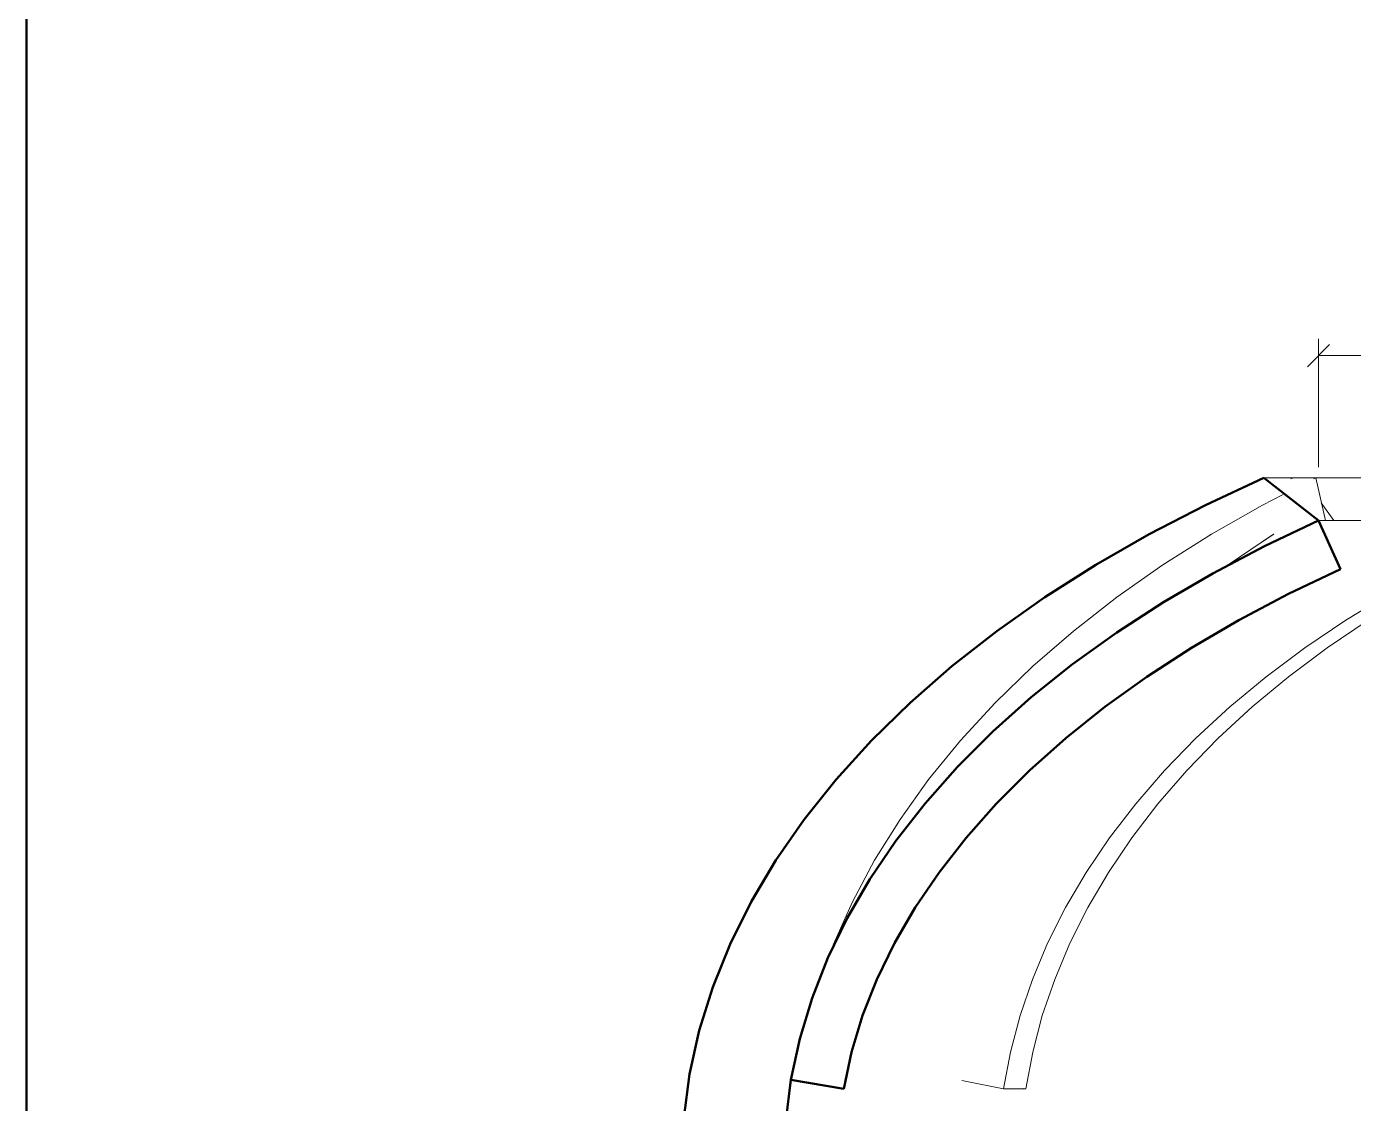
# Model space of a CAD drawing. Header units: metres. Extents: x 10 to 831, y 10 to 584.
# Drawn here: x 10 to 129.1, y 325.3 to 421.9 of the extents above; entities that cross this region are included whole.
import ezdxf

# ---------------------------------------------------------------- set-up
doc = ezdxf.new("R2010")
doc.units = ezdxf.units.M
for name, color, linetype, lineweight in [('CUT', 7, 'Continuous', 50), ('DIM', 1, 'Continuous', 13), ('FRAME', 7, 'Continuous', 50), ('VIS', 8, 'Continuous', 13)]:
    doc.layers.add(name, color=color, linetype=linetype, lineweight=lineweight)

msp = doc.modelspace()

# ---------------------------------------------------------------- linework, layer by layer
at = {"layer": 'CUT'}
for p, q in [((121.09, 381.44), (115.8396, 378.9856)), ((126, 377.6), (121.09, 381.44)), ((115.8396, 378.9856), (110.804, 376.3748)), ((126, 377.6), (121.152, 375.2992)), ((121.152, 375.2992), (126, 377.6)), ((127.9696, 373.2228), (126, 377.6)), ((110.804, 376.3748), (105.9972, 373.6144)), ((121.152, 375.2992), (116.508, 372.8512)), ((116.508, 372.8512), (121.152, 375.2992)), ((105.9972, 373.6144), (101.4332, 370.7116)), ((123.2996, 371.0064), (127.9696, 373.2228)), ((116.508, 372.8512), (112.0804, 370.2636)), ((112.0804, 370.2636), (116.508, 372.8512)), ((101.4332, 370.7116), (97.1248, 367.6744)), ((118.8376, 368.6544), (123.2996, 371.0064)), ((112.0804, 370.2636), (107.8808, 367.5424)), ((107.8808, 367.5424), (112.0804, 370.2636)), ((114.596, 366.1756), (118.8376, 368.6544)), ((97.1248, 367.6744), (93.084, 364.5108)), ((107.8808, 367.5424), (103.92, 364.6948)), ((103.92, 364.6948), (107.8808, 367.5424)), ((110.5864, 363.5776), (114.596, 366.1756)), ((103.92, 364.6948), (100.2092, 361.7288)), ((100.2092, 361.7288), (103.92, 364.6948)), ((93.084, 364.5108), (89.3228, 361.2288)), ((106.8192, 360.8692), (110.5864, 363.5776)), ((89.3228, 361.2288), (85.8516, 357.8376)), ((100.2092, 361.7288), (96.7576, 358.652)), ((96.7576, 358.652), (100.2092, 361.7288)), ((103.304, 358.06), (106.8192, 360.8692)), ((96.7576, 358.652), (93.5744, 355.4728)), ((93.5744, 355.4728), (96.7576, 358.652)), ((85.8516, 357.8376), (82.6808, 354.346)), ((100.0504, 355.16), (103.304, 358.06)), ((93.5744, 355.4728), (90.6688, 352.1992)), ((90.6688, 352.1992), (93.5744, 355.4728)), ((97.0656, 352.1784), (100.0504, 355.16)), ((82.6808, 354.346), (79.8184, 350.7632)), ((90.6688, 352.1992), (88.0476, 348.8404)), ((88.0476, 348.8404), (90.6688, 352.1992)), ((94.3564, 349.1264), (97.0656, 352.1784)), ((79.8184, 350.7632), (77.2736, 347.0988)), ((91.9272, 346.014), (94.3564, 349.1264)), ((88.0476, 348.8404), (85.7184, 345.4052)), ((85.7184, 345.4052), (88.0476, 348.8404)), ((77.2736, 347.0988), (75.0532, 343.3624)), ((89.7824, 342.8508), (91.9272, 346.014)), ((85.7184, 345.4052), (83.6872, 341.9024)), ((83.6872, 341.9024), (85.7184, 345.4052)), ((75.0532, 343.3624), (73.1636, 339.5644)), ((87.9244, 339.6472), (89.7824, 342.8508)), ((83.6872, 341.9024), (81.9588, 338.3416)), ((81.9588, 338.3416), (83.6872, 341.9024)), ((73.1636, 339.5644), (71.6104, 335.714)), ((86.354, 336.412), (87.9244, 339.6472)), ((81.9588, 338.3416), (80.5388, 334.732)), ((80.5388, 334.732), (81.9588, 338.3416)), ((85.0716, 333.1528), (86.354, 336.412)), ((71.6104, 335.714), (70.3972, 331.822)), ((80.5388, 334.732), (79.4304, 331.0832)), ((79.4304, 331.0832), (80.5388, 334.732)), ((84.0764, 329.8768), (85.0716, 333.1528)), ((70.3972, 331.822), (69.5284, 327.8988)), ((79.4304, 331.0832), (78.6364, 327.4052)), ((78.6364, 327.4052), (79.4304, 331.0832)), ((83.3668, 326.59), (84.0764, 329.8768)), ((69.5284, 327.8988), (69.0064, 323.9548)), ((78.1592, 323.7076), (78.6364, 327.4052)), ((78.6364, 327.4052), (83.3668, 326.59))]:
    msp.add_line(p, q, dxfattribs=at)
at = {"layer": 'DIM'}
for p, q in [((125, 391.4), (127, 393.4)), ((126, 382.4), (126, 393.9)), ((126, 392.4), (270, 392.4))]:
    msp.add_line(p, q, dxfattribs=at)
at = {"layer": 'FRAME'}
msp.add_lwpolyline([(10, 10), (831, 10), (831, 584), (10, 584), (10, 10)], close=True, dxfattribs=at)
at = {"layer": 'VIS'}
for p, q in [((121.09, 381.44), (115.8396, 378.9856)), ((123.2804, 381.44), (121.09, 381.44)), ((126, 377.6), (121.09, 381.44)), ((125.7732, 381.44), (123.2804, 381.44)), ((123.7104, 381.44), (123.5296, 381.3524)), ((123.7104, 381.44), (124.5588, 381.44)), ((124.5588, 381.44), (125.6332, 381.44)), ((127.094, 381.44), (124.6216, 381.44)), ((125.7732, 381.44), (125.5888, 381.3456)), ((126.616, 377.6), (125.7732, 381.44)), ((130.6956, 381.44), (127.094, 381.44)), ((115.8396, 378.9856), (110.804, 376.3748)), ((120.9812, 378.9856), (116.3972, 376.3748)), ((122.8244, 379.9296), (120.9812, 378.9856)), ((127.3836, 377.6), (126.228, 379.1708)), ((126, 377.6), (121.152, 375.2992)), ((121.152, 375.2992), (126, 377.6)), ((124.1356, 376.7152), (123.576, 376.4496)), ((125.254, 377.246), (124.6948, 376.9804)), ((126, 377.6), (126, 377.6)), ((127.9696, 373.2228), (126, 377.6)), ((126, 377.6), (126.154, 377.6)), ((126.154, 377.6), (126.616, 377.6)), ((126.164, 377.2352), (127.9696, 373.2228)), ((126.616, 377.6), (127.3836, 377.6)), ((127.3836, 377.6), (128.4532, 377.6)), ((128.4532, 377.6), (129.8212, 377.6)), ((110.804, 376.3748), (105.9972, 373.6144)), ((116.3972, 376.3748), (112.032, 373.6144)), ((121.152, 375.2992), (116.508, 372.8512)), ((116.508, 372.8512), (121.152, 375.2992)), ((121.9584, 376.3748), (117.8904, 373.6144)), ((121.9888, 376.3748), (119.9236, 374.9948)), ((121.5252, 375.476), (121.3384, 375.3876)), ((121.9584, 376.3748), (121.9888, 376.3748)), ((122.6436, 376.0072), (122.4572, 375.9184)), ((119.0088, 374.1692), (118.83, 374.0752)), ((120.0804, 374.7344), (119.902, 374.64)), ((120.7948, 375.1108), (120.6164, 375.0168)), ((105.9972, 373.6144), (101.4332, 370.7116)), ((112.032, 373.6144), (107.896, 370.7116)), ((117.2228, 373.228), (117.044, 373.134)), ((117.8904, 373.6144), (117.73, 373.4936)), ((118.2944, 373.7928), (117.7584, 373.5104)), ((127.9696, 373.2228), (123.2996, 371.0064)), ((127.9696, 373.2228), (123.2996, 371.0064)), ((127.9696, 373.2228), (127.9696, 373.2228)), ((116.508, 372.8512), (112.0804, 370.2636)), ((112.0804, 370.2636), (116.508, 372.8512)), ((115.4012, 372.2044), (114.8476, 371.8808)), ((101.4332, 370.7116), (97.1248, 367.6744)), ((107.896, 370.7116), (104, 367.6744)), ((114.2944, 371.5576), (113.7408, 371.234)), ((123.2996, 371.0064), (118.8376, 368.6544)), ((123.2996, 371.0064), (118.8376, 368.6544)), ((132.3076, 371.0064), (128.4436, 368.6544)), ((112.0804, 370.2636), (107.8808, 367.5424)), ((107.8808, 367.5424), (112.0804, 370.2636)), ((111.0304, 369.5832), (110.8556, 369.4696)), ((111.7304, 370.0368), (111.5556, 369.9232)), ((112.4496, 370.4792), (112.2648, 370.3712)), ((109.2804, 368.4492), (109.1056, 368.336)), ((110.3304, 369.1296), (110.1556, 369.0164)), ((118.8376, 368.6544), (114.596, 366.1756)), ((118.8376, 368.6544), (114.596, 366.1756)), ((128.4436, 368.6544), (124.77, 366.1756)), ((130.4436, 368.6544), (126.77, 366.1756)), ((97.1248, 367.6744), (93.084, 364.5108)), ((104, 367.6744), (100.3532, 364.5108)), ((107.8808, 367.5424), (103.92, 364.6948)), ((103.92, 364.6948), (107.8808, 367.5424)), ((107.5508, 367.3048), (107.3856, 367.1864)), ((108.5808, 367.9956), (108.4056, 367.8824)), ((106.5604, 366.5932), (106.0652, 366.2372)), ((114.596, 366.1756), (110.5864, 363.5776)), ((114.596, 366.1756), (110.5864, 363.5776)), ((124.77, 366.1756), (121.2976, 363.5776)), ((126.77, 366.1756), (123.2976, 363.5776)), ((103.92, 364.6948), (100.2092, 361.7288)), ((100.2092, 361.7288), (103.92, 364.6948)), ((104.91, 365.4068), (104.4152, 365.0508)), ((93.084, 364.5108), (89.3228, 361.2288)), ((100.3532, 364.5108), (96.9644, 361.2288)), ((103.2452, 364.1556), (102.7392, 363.7512)), ((110.5864, 363.5776), (106.8192, 360.8692)), ((110.5864, 363.5776), (106.8192, 360.8692)), ((121.2976, 363.5776), (118.0348, 360.8692)), ((123.2976, 363.5776), (120.0348, 360.8692)), ((101.896, 363.0768), (101.3896, 362.6724)), ((89.3228, 361.2288), (85.8516, 357.8376)), ((96.9644, 361.2288), (93.842, 357.8376)), ((100.2092, 361.7288), (96.7576, 358.652)), ((96.7576, 358.652), (100.2092, 361.7288)), ((99.5816, 361.1692), (99.4244, 361.0296)), ((100.5464, 361.9984), (100.3776, 361.8636)), ((98.3264, 360.0504), (98.1696, 359.9108)), ((98.954, 360.61), (98.7972, 360.47)), ((106.8192, 360.8692), (103.304, 358.06)), ((106.8192, 360.8692), (103.304, 358.06)), ((118.0348, 360.8692), (114.9912, 358.06)), ((120.0348, 360.8692), (116.9912, 358.06)), ((96.7576, 358.652), (93.5744, 355.4728)), ((93.5744, 355.4728), (96.7576, 358.652)), ((97.0712, 358.9316), (96.9144, 358.792)), ((97.6988, 359.4912), (97.542, 359.3512)), ((85.8516, 357.8376), (82.6808, 354.346)), ((93.842, 357.8376), (90.9936, 354.346)), ((96.468, 358.3632), (96.3236, 358.2184)), ((103.304, 358.06), (100.0504, 355.16)), ((103.304, 358.06), (100.0504, 355.16)), ((114.9912, 358.06), (112.1732, 355.16)), ((116.9912, 358.06), (114.1732, 355.16)), ((94.732, 356.6288), (94.0088, 355.9064)), ((95.3108, 357.2068), (95.166, 357.0624)), ((93.5744, 355.4728), (90.6688, 352.1992)), ((90.6688, 352.1992), (93.5744, 355.4728)), ((93.284, 355.1456), (91.9764, 353.6724)), ((100.0504, 355.16), (97.0656, 352.1784)), ((100.0504, 355.16), (97.0656, 352.1784)), ((112.1732, 355.16), (109.5884, 352.1784)), ((114.1732, 355.16), (111.5884, 352.1784)), ((82.6808, 354.346), (79.8184, 350.7632)), ((90.9936, 354.346), (88.426, 350.7632)), ((90.6688, 352.1992), (88.0476, 348.8404)), ((88.0476, 348.8404), (90.6688, 352.1992)), ((90.4068, 351.8636), (89.2272, 350.352)), ((97.0656, 352.1784), (94.3564, 349.1264)), ((97.0656, 352.1784), (94.3564, 349.1264)), ((109.5884, 352.1784), (107.242, 349.1264)), ((111.5884, 352.1784), (109.242, 349.1264)), ((79.8184, 350.7632), (77.2736, 347.0988)), ((88.426, 350.7632), (86.1456, 347.0988)), ((94.3564, 349.1264), (91.9272, 346.014)), ((94.3564, 349.1264), (91.9272, 346.014)), ((107.242, 349.1264), (105.1384, 346.014)), ((109.242, 349.1264), (107.1384, 346.014)), ((88.0476, 348.8404), (85.7184, 345.4052)), ((85.7184, 345.4052), (88.0476, 348.8404)), ((87.8148, 348.4968), (87.4652, 347.9816)), ((77.2736, 347.0988), (75.0532, 343.3624)), ((86.1456, 347.0988), (84.158, 343.3624)), ((86.8832, 347.1228), (86.3008, 346.264)), ((85.9512, 345.7488), (85.8348, 345.5768)), ((91.9272, 346.014), (89.7824, 342.8508)), ((91.9272, 346.014), (89.7824, 342.8508)), ((105.1384, 346.014), (103.2808, 342.8508)), ((107.1384, 346.014), (105.2808, 342.8508)), ((85.7184, 345.4052), (83.6872, 341.9024)), ((83.6872, 341.9024), (85.7184, 345.4052)), ((85.312, 344.7048), (85.2104, 344.5296)), ((75.0532, 343.3624), (73.1636, 339.5644)), ((84.158, 343.3624), (82.468, 339.5644)), ((84.906, 344.004), (84.8044, 343.8288)), ((83.89, 342.2528), (83.7884, 342.0776)), ((84.2964, 342.9532), (84.1948, 342.778)), ((89.7824, 342.8508), (87.9244, 339.6472)), ((89.7824, 342.8508), (87.9244, 339.6472)), ((103.2808, 342.8508), (101.6716, 339.6472)), ((105.2808, 342.8508), (103.6716, 339.6472)), ((83.6872, 341.9024), (81.9588, 338.3416)), ((81.9588, 338.3416), (83.6872, 341.9024)), ((83.3028, 341.1112), (83.2068, 340.9132)), ((73.1636, 339.5644), (71.6104, 335.714)), ((82.468, 339.5644), (82.2596, 338.9868)), ((82.7268, 339.924), (82.4388, 339.3308)), ((87.9244, 339.6472), (86.354, 336.412)), ((87.9244, 339.6472), (86.354, 336.412)), ((101.6716, 339.6472), (100.3116, 336.412)), ((103.6716, 339.6472), (102.3116, 336.412)), ((82.1508, 338.7372), (82.0548, 338.5392)), ((81.9588, 338.3416), (80.5388, 334.732)), ((80.5388, 334.732), (81.9588, 338.3416)), ((81.8012, 337.9404), (81.5644, 337.3388)), ((81.17, 336.336), (80.9332, 335.7348)), ((86.354, 336.412), (85.0716, 333.1528)), ((86.354, 336.412), (85.0716, 333.1528)), ((100.3116, 336.412), (99.2012, 333.1528)), ((102.3116, 336.412), (101.2012, 333.1528)), ((71.6104, 335.714), (70.3972, 331.822)), ((80.5388, 334.732), (79.4304, 331.0832)), ((79.4304, 331.0832), (80.5388, 334.732)), ((79.9228, 332.7048), (79.492, 331.286)), ((85.0716, 333.1528), (84.0764, 329.8768)), ((85.0716, 333.1528), (84.0764, 329.8768)), ((99.2012, 333.1528), (98.3392, 329.8768)), ((101.2012, 333.1528), (100.3392, 329.8768)), ((70.3972, 331.822), (69.5284, 327.8988)), ((79.4304, 331.0832), (78.6364, 327.4052)), ((78.6364, 327.4052), (79.4304, 331.0832)), ((79.342, 330.6748), (79.1216, 329.6528)), ((78.9892, 329.04), (78.9452, 328.8356)), ((84.0764, 329.8768), (83.3668, 326.59)), ((84.0764, 329.8768), (83.3668, 326.59)), ((98.3392, 329.8768), (97.7248, 326.59)), ((100.3392, 329.8768), (99.7248, 326.59)), ((69.5284, 327.8988), (69.0064, 323.9548)), ((78.1592, 323.7076), (78.6364, 327.4052)), ((78.6364, 327.4052), (83.3668, 326.59)), ((83.3668, 326.59), (78.8512, 327.368)), ((83.3668, 326.59), (83.3668, 326.59)), ((93.9696, 327.3372), (97.7248, 326.59)), ((97.7248, 326.59), (99.7248, 326.59)), ((99.7248, 326.59), (99.5384, 326.6272))]:
    msp.add_line(p, q, dxfattribs=at)

doc.saveas('drawing.dxf')
